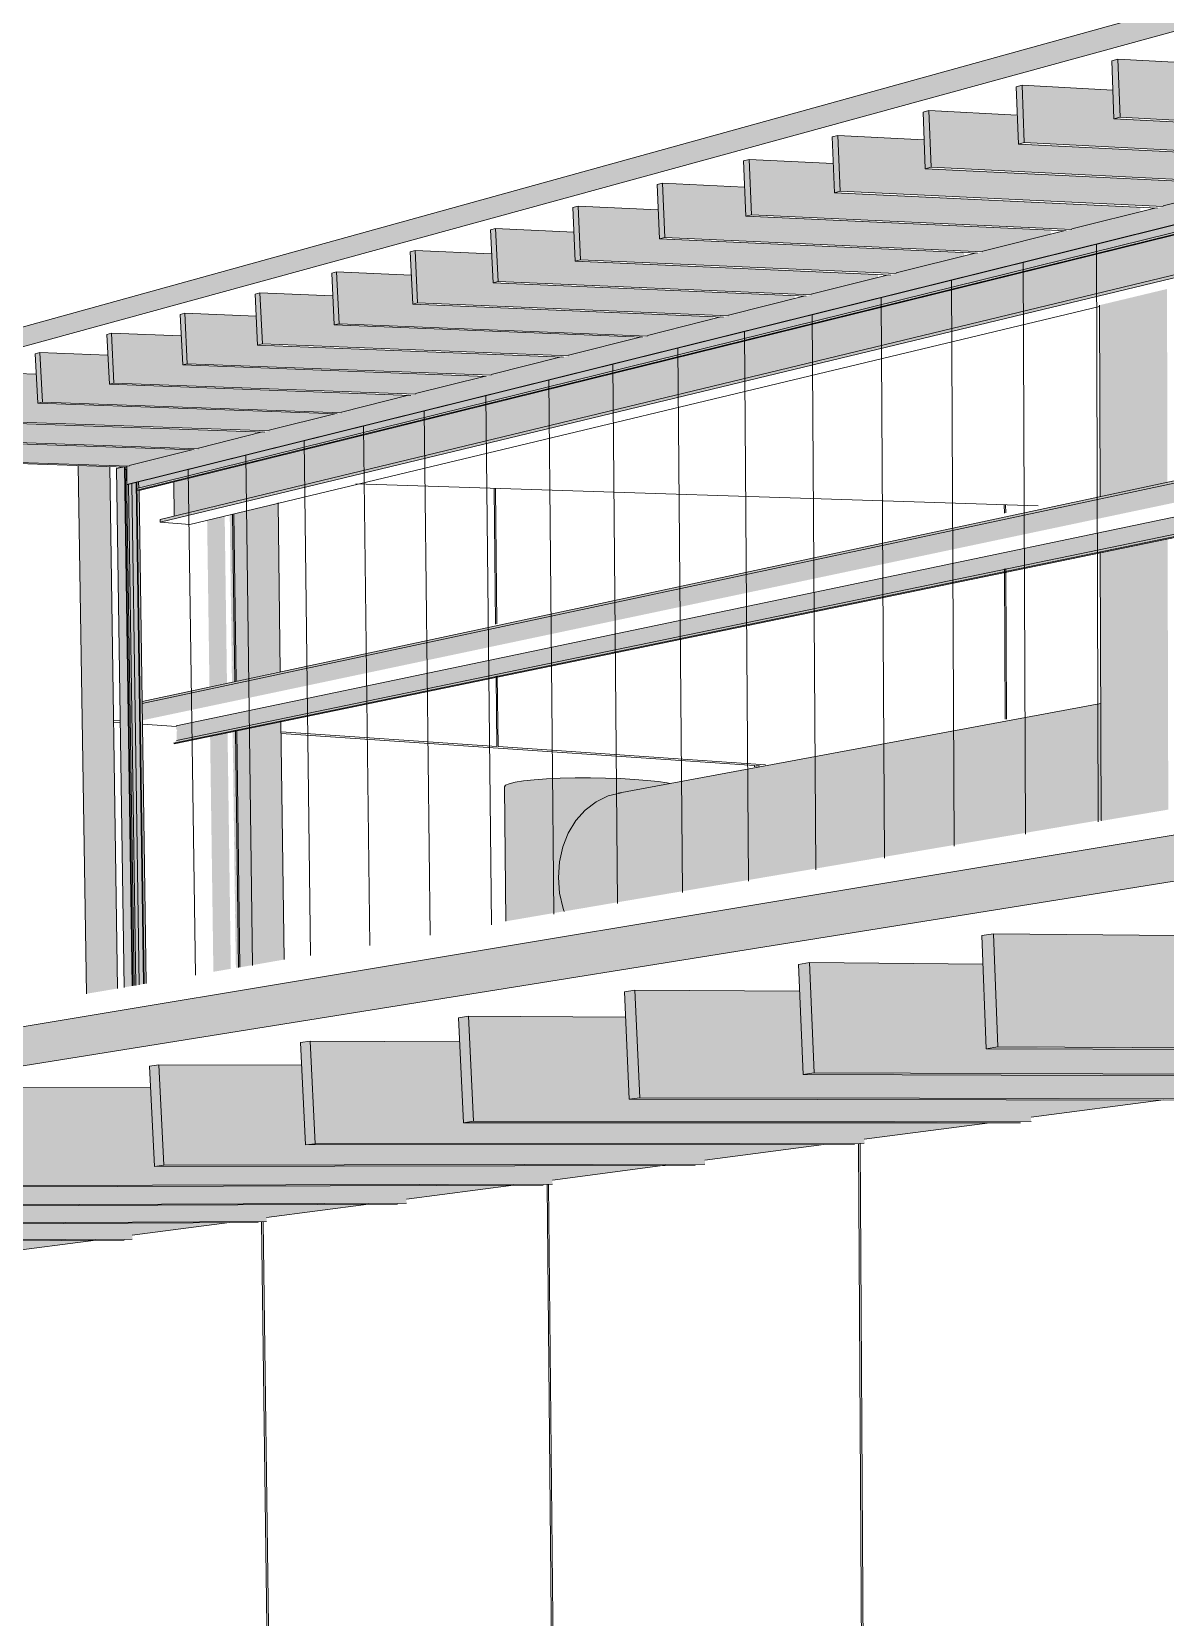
# Model space of a CAD drawing. Header units: inches. Extents: x 30764 to 30770, y -4780 to 4478.
# Drawn here: x 30765.4761 to 30765.5905, y -4779.6297 to -4779.4697 of the extents above; entities that cross this region are included whole.
import ezdxf

# ---------------------------------------------------------------- set-up
doc = ezdxf.new("R2010")
doc.units = ezdxf.units.IN
doc.header["$MEASUREMENT"] = 0
for name, color, linetype, lineweight in [('A-CLNG', 13, 'Continuous', 13), ('A-GLAZ-CURT', 52, 'Continuous', 9), ('A-GLAZ-CWMG', 51, 'Continuous', 9), ('A-ROOF', 132, 'Continuous', 13), ('A-WALL', 113, 'Continuous', 13), ('A-WALL-PATT', 111, 'Continuous', 13), ('L-SITE-WALL', 31, 'Continuous', 13), ('M-HVAC-DUCT', 70, 'Continuous', 9), ('S-BEAM', 12, 'Continuous', 9), ('S-COLS', 52, 'Continuous', 9)]:
    doc.layers.add(name, color=color, linetype=linetype, lineweight=lineweight)

# ---------------------------------------------------------------- blocks, each defined once
blk = doc.blocks.new('FP_28-Entrance - Fitness Center')
at = {"layer": 'A-WALL-PATT', "lineweight": 9}
for p, q in [((-6390.07666, -4779.51579), (-6390.07652, -4779.52952)), ((-6390.07652, -4779.5158), (-6390.07638, -4779.52949)), ((-6390.02516, -4779.51831), (-6390.02517, -4779.51745)), ((-6390.02503, -4779.51828), (-6390.02504, -4779.51746)), ((-6390.02507, -4779.5391), (-6390.02514, -4779.52393)), ((-6390.02494, -4779.53908), (-6390.02501, -4779.5239)), ((-6390.07646, -4779.53474), (-6390.07639, -4779.54186)), ((-6390.07633, -4779.53471), (-6390.07625, -4779.54187)), ((-6390.11441, -4779.53928), (-6390.11505, -4779.53924)), ((-6390.11441, -4779.53944), (-6390.11505, -4779.5394)), ((-6390.10869, -4779.53983), (-6390.11214, -4779.5396)), ((-6390.07639, -4779.54186), (-6390.09815, -4779.54038)), ((-6390.05038, -4779.54378), (-6390.09815, -4779.54054)), ((-6390.04927, -4779.5437), (-6390.07625, -4779.54187)), ((-6390.05038, -4779.54378), (-6390.05038, -4779.54391)), ((-6390.04988, -4779.54381), (-6390.05025, -4779.54379)), ((-6390.05025, -4779.54388), (-6390.05025, -4779.54379))]:
    blk.add_line(p, q, dxfattribs=at)
blk = doc.blocks.new('FP_30-Entrance - Fitness Center')
at = {"layer": 'A-WALL-PATT', "lineweight": 9}
for p, q in [((-6390.0395, -4779.64646), (-6390.03989, -4779.58198)), ((-6390.03894, -4779.71172), (-6390.03972, -4779.58196)), ((-6390.07009, -4779.71021), (-6390.07131, -4779.58609)), ((-6390.07055, -4779.64776), (-6390.07116, -4779.58607)), ((-6390.09933, -4779.64896), (-6390.10012, -4779.58986)), ((-6390.0984, -4779.70884), (-6390.09997, -4779.58984))]:
    blk.add_line(p, q, dxfattribs=at)
blk = doc.blocks.new('FP_32-Entrance - Fitness Center')
at = {"layer": 'A-WALL-PATT', "lineweight": 9}
for p, q in [((-6390.01568, -4779.54944), (-6390.01586, -4779.49117)), ((-6390.02302, -4779.55069), (-6390.02325, -4779.493)), ((-6390.03022, -4779.55191), (-6390.03049, -4779.4948)), ((-6390.03727, -4779.55311), (-6390.0376, -4779.49656)), ((-6390.0442, -4779.55429), (-6390.04456, -4779.49829)), ((-6390.05099, -4779.55545), (-6390.0514, -4779.49998)), ((-6390.05765, -4779.55658), (-6390.0581, -4779.50165)), ((-6390.0642, -4779.55769), (-6390.06468, -4779.50328)), ((-6390.07062, -4779.55879), (-6390.07114, -4779.50488)), ((-6390.07692, -4779.55986), (-6390.07748, -4779.50645)), ((-6390.08311, -4779.56091), (-6390.08371, -4779.508)), ((-6390.08919, -4779.56194), (-6390.08982, -4779.50951)), ((-6390.09517, -4779.56296), (-6390.09582, -4779.511)), ((-6390.10104, -4779.56396), (-6390.10172, -4779.51247)), ((-6390.11247, -4779.5659), (-6390.11321, -4779.51532)), ((-6390.1068, -4779.56494), (-6390.10752, -4779.5139))]:
    blk.add_line(p, q, dxfattribs=at)

msp = doc.modelspace()

# ---------------------------------------------------------------- hatches: boundary and pattern name
at = {"layer": 'A-CLNG'}
h = msp.add_hatch(color=256, dxfattribs=at)
h.paths.add_polyline_path([(30765.23514, -4779.62418), (30765.23718, -4779.62392), (30765.23513, -4779.62394)], flags=0)
h.paths.add_polyline_path([(30765.24019, -4779.62352), (30765.24232, -4779.62324), (30765.24018, -4779.62327)], flags=0)
h.paths.add_polyline_path([(30765.24537, -4779.62284), (30765.2476, -4779.62255), (30765.24536, -4779.62258)], flags=0)
h.paths.add_polyline_path([(30765.25069, -4779.62214), (30765.25301, -4779.62184), (30765.25067, -4779.62187)], flags=0)
h.paths.add_polyline_path([(30765.25614, -4779.62143), (30765.25858, -4779.62111), (30765.25613, -4779.62114), (30765.25614, -4779.62132)], flags=0)
h.paths.add_polyline_path([(30765.26174, -4779.62069), (30765.26429, -4779.62036), (30765.26173, -4779.62039), (30765.26174, -4779.62065)], flags=0)
h.paths.add_polyline_path([(30765.26749, -4779.61994), (30765.27015, -4779.61959), (30765.26748, -4779.61962), (30765.26749, -4779.6198)], flags=0)
h.paths.add_polyline_path([(30765.2734, -4779.61916), (30765.27618, -4779.61879), (30765.27339, -4779.61883), (30765.27339, -4779.61892)], flags=0)
h.paths.add_polyline_path([(30765.27947, -4779.61836), (30765.28238, -4779.61798), (30765.27946, -4779.61802)], flags=0)
h.paths.add_polyline_path([(30765.28571, -4779.61754), (30765.28876, -4779.61714), (30765.28571, -4779.61717)], flags=0)
h.paths.add_polyline_path([(30765.29214, -4779.6167), (30765.29532, -4779.61628), (30765.29212, -4779.61631)], flags=0)
h.paths.add_polyline_path([(30765.29874, -4779.61583), (30765.30207, -4779.61539), (30765.29873, -4779.61544), (30765.29874, -4779.61581)], flags=0)
h.paths.add_polyline_path([(30765.30554, -4779.61494), (30765.30903, -4779.61448), (30765.30553, -4779.61454), (30765.30554, -4779.61486)], flags=0)
h.paths.add_polyline_path([(30765.31255, -4779.61402), (30765.3162, -4779.61354), (30765.31253, -4779.61357), (30765.31255, -4779.614)], flags=0)
h.paths.add_polyline_path([(30765.31977, -4779.61307), (30765.32358, -4779.61257), (30765.31975, -4779.6126), (30765.31976, -4779.61302)], flags=0)
h.paths.add_polyline_path([(30765.3272, -4779.61209), (30765.3312, -4779.61157), (30765.32719, -4779.6116), (30765.3272, -4779.61207)], flags=0)
h.paths.add_polyline_path([(30765.33487, -4779.61108), (30765.33906, -4779.61053), (30765.33486, -4779.61057), (30765.33487, -4779.61102)], flags=0)
h.paths.add_polyline_path([(30765.34279, -4779.61004), (30765.34717, -4779.60947), (30765.34277, -4779.6095), (30765.34279, -4779.60995)], flags=0)
h.paths.add_polyline_path([(30765.35096, -4779.60897), (30765.35555, -4779.60837), (30765.35094, -4779.6084), (30765.35095, -4779.60883)], flags=0)
h.paths.add_polyline_path([(30765.35939, -4779.60786), (30765.36421, -4779.60723), (30765.35938, -4779.60726), (30765.35939, -4779.6078)], flags=0)
h.paths.add_polyline_path([(30765.36811, -4779.60672), (30765.37316, -4779.60606), (30765.36809, -4779.60609), (30765.36811, -4779.60652)], flags=0)
h.paths.add_polyline_path([(30765.37716, -4779.60553), (30765.38242, -4779.60484), (30765.37711, -4779.60487), (30765.37711, -4779.60517), (30765.37716, -4779.60517), (30765.37716, -4779.60536)], flags=0)
h.paths.add_polyline_path([(30765.38645, -4779.60431), (30765.39201, -4779.60358), (30765.38643, -4779.60361), (30765.38644, -4779.60397)], flags=0)
h.paths.add_polyline_path([(30765.3961, -4779.60304), (30765.40194, -4779.60228), (30765.39608, -4779.6023), (30765.39609, -4779.60293)], flags=0)
h.paths.add_polyline_path([(30765.40609, -4779.60173), (30765.41222, -4779.60092), (30765.40607, -4779.60095), (30765.40609, -4779.60166)], flags=0)
h.paths.add_polyline_path([(30765.41645, -4779.60037), (30765.42276, -4779.59952), (30765.41643, -4779.59954), (30765.41645, -4779.60034)], flags=0)
h.paths.add_polyline_path([(30765.42719, -4779.59896), (30765.43396, -4779.59807), (30765.42717, -4779.59808), (30765.42718, -4779.59836)], flags=0)
h.paths.add_polyline_path([(30765.43834, -4779.59749), (30765.44546, -4779.59656), (30765.43832, -4779.59657), (30765.43832, -4779.59682)], flags=0)
h.paths.add_polyline_path([(30765.44991, -4779.59597), (30765.45312, -4779.59555), (30765.4531, -4779.59499), (30765.44989, -4779.59499), (30765.4499, -4779.59555)], flags=0)
h.paths.add_polyline_path([(30765.47444, -4779.59272), (30765.48256, -4779.59166), (30765.47443, -4779.59169), (30765.47443, -4779.5918)], flags=0)
h.paths.add_polyline_path([(30765.48746, -4779.59101), (30765.49603, -4779.58989), (30765.48745, -4779.58987), (30765.48746, -4779.59098)], flags=0)
h.paths.add_polyline_path([(30765.50102, -4779.58923), (30765.51007, -4779.58804), (30765.50101, -4779.58802), (30765.50101, -4779.5881)], flags=0)
h.paths.add_polyline_path([(30765.51516, -4779.58738), (30765.52472, -4779.58612), (30765.51514, -4779.58608), (30765.51514, -4779.58612)], flags=0)
h.paths.add_polyline_path([(30765.52991, -4779.58544), (30765.54002, -4779.58411), (30765.52989, -4779.58406), (30765.5299, -4779.58423)], flags=0)
h.paths.add_polyline_path([(30765.54531, -4779.58341), (30765.55602, -4779.58201), (30765.5453, -4779.58194), (30765.5453, -4779.58204)], flags=0)
h.paths.add_polyline_path([(30765.56142, -4779.5813), (30765.57276, -4779.57981), (30765.56141, -4779.57972), (30765.56141, -4779.57992)], flags=0)
h.paths.add_polyline_path([(30765.57827, -4779.57908), (30765.5903, -4779.5775), (30765.57826, -4779.5774), (30765.57826, -4779.57752)], flags=0)
h.paths.add_polyline_path([(30765.59592, -4779.57676), (30765.60869, -4779.57509), (30765.59592, -4779.57495), (30765.59592, -4779.5754)], flags=0)
h.paths.add_polyline_path([(30765.61444, -4779.57433), (30765.62801, -4779.57255), (30765.61444, -4779.57239), (30765.61444, -4779.57297)], flags=0)
h.paths.add_polyline_path([(30765.63388, -4779.57178), (30765.64831, -4779.56988), (30765.63388, -4779.56969), (30765.63388, -4779.57087)], flags=0)
h.paths.add_polyline_path([(30765.65431, -4779.56909), (30765.66968, -4779.56707), (30765.65432, -4779.56684), (30765.65432, -4779.56776)], flags=0)
h.paths.add_polyline_path([(30765.67582, -4779.56627), (30765.69221, -4779.56411), (30765.67584, -4779.56383), (30765.67583, -4779.56415)], flags=0)
h.paths.add_polyline_path([(30765.69849, -4779.56329), (30765.71598, -4779.56099), (30765.69851, -4779.56066), (30765.69849, -4779.56327)], flags=0)
h.paths.add_polyline_path([(30765.72241, -4779.56014), (30765.74112, -4779.55769), (30765.72245, -4779.55729), (30765.72242, -4779.55954)], flags=0)
h.paths.add_polyline_path([(30765.7477, -4779.55682), (30765.76773, -4779.55419), (30765.74775, -4779.55372), (30765.74771, -4779.55663)], flags=0)
h.paths.add_polyline_path([(30765.77448, -4779.5533), (30765.79595, -4779.55048), (30765.77455, -4779.54992), (30765.7745, -4779.55224)], flags=0)
h.paths.add_polyline_path([(30765.80288, -4779.54957), (30765.82594, -4779.54654), (30765.80296, -4779.54587), (30765.80291, -4779.54824)], flags=0)
h.paths.add_polyline_path([(30765.83305, -4779.54561), (30765.85786, -4779.54235), (30765.83315, -4779.54154), (30765.83308, -4779.54426)], flags=0)
h.paths.add_polyline_path([(30765.86516, -4779.54139), (30765.89191, -4779.53787), (30765.86529, -4779.53691), (30765.86522, -4779.53941)], flags=0)
h.paths.add_polyline_path([(30765.89948, -4779.53486), (30765.91635, -4779.53261), (30765.89958, -4779.53194), (30765.89949, -4779.53453)], flags=0)
h.paths.add_polyline_path([(30765.9361, -4779.52998), (30765.95524, -4779.52743), (30765.93623, -4779.52658), (30765.93613, -4779.52905)], flags=0)
h.paths.add_polyline_path([(30765.97533, -4779.52475), (30765.99702, -4779.52186), (30765.9755, -4779.52078), (30765.97534, -4779.52439)], flags=0)
h.paths.add_polyline_path([(30766.01746, -4779.51913), (30766.042, -4779.51585), (30766.01768, -4779.5145), (30766.01752, -4779.51776)], flags=0)
h.paths.add_polyline_path([(30766.06282, -4779.51309), (30766.09071, -4779.50937), (30766.06311, -4779.50764), (30766.06294, -4779.51092)], flags=0)
h.paths.add_polyline_path([(30766.11181, -4779.50656), (30766.14346, -4779.50234), (30766.11219, -4779.50013), (30766.11184, -4779.50615)], flags=0)
h.paths.add_polyline_path([(30766.16471, -4779.50203), (30766.2131, -4779.49567), (30766.16537, -4779.49185), (30766.16472, -4779.50178)], flags=0)
h.paths.add_polyline_path([(30766.22235, -4779.49445), (30766.27566, -4779.48745), (30766.2232, -4779.48266), (30766.22256, -4779.4916)], flags=0)
h.paths.add_polyline_path([(30766.28522, -4779.48619), (30766.34417, -4779.47845), (30766.28632, -4779.47236), (30766.28561, -4779.48129)], flags=0)
h.paths.add_polyline_path([(30766.20929, -4779.47479), (30766.20931, -4779.47431), (30766.20733, -4779.4746), (30766.20897, -4779.47476)], flags=0)
h.paths.add_polyline_path([(30766.27855, -4779.46617), (30766.27867, -4779.46409), (30766.27054, -4779.46529), (30766.27824, -4779.46614)], flags=0)
h.paths.add_polyline_path([(30766.3517, -4779.45657), (30766.35169, -4779.45334), (30766.33985, -4779.45508)], flags=0)
at = {"layer": 'A-GLAZ-CWMG'}
for points in [[(30765.4857, -4779.5154), (30766.36194, -4779.29799), (30766.36194, -4779.29378), (30766.3612, -4779.29396), (30766.3609, -4779.29389), (30766.32632, -4779.30257), (30766.3263, -4779.30272), (30766.32405, -4779.30328), (30766.32375, -4779.30321), (30766.29083, -4779.31147), (30766.29081, -4779.31162), (30766.28866, -4779.31216), (30766.28836, -4779.31209), (30766.25699, -4779.31997), (30766.25698, -4779.32011), (30766.25492, -4779.32063), (30766.25462, -4779.32056), (30766.22469, -4779.32807), (30766.22468, -4779.32821), (30766.22272, -4779.32871), (30766.22241, -4779.32864), (30766.19382, -4779.33582), (30766.19381, -4779.33596), (30766.19194, -4779.33643), (30766.19163, -4779.33637), (30766.1643, -4779.34323), (30766.16429, -4779.34336), (30766.16249, -4779.34381), (30766.16219, -4779.34376), (30766.13603, -4779.35032), (30766.13602, -4779.35046), (30766.1343, -4779.35089), (30766.134, -4779.35083), (30766.10894, -4779.35712), (30766.10893, -4779.35725), (30766.10729, -4779.35766), (30766.10698, -4779.35761), (30766.08296, -4779.36364), (30766.08295, -4779.36377), (30766.08137, -4779.36417), (30766.08107, -4779.36412), (30766.05801, -4779.3699), (30766.05801, -4779.37003), (30766.05649, -4779.37041), (30766.05619, -4779.37036), (30766.03405, -4779.37592), (30766.03404, -4779.37604), (30766.03258, -4779.37641), (30766.03228, -4779.37636), (30766.011, -4779.3817), (30766.011, -4779.38182), (30766.00959, -4779.38217), (30766.00929, -4779.38213), (30765.98883, -4779.38727), (30765.98882, -4779.38738), (30765.98747, -4779.38772), (30765.98717, -4779.38768), (30765.96748, -4779.39263), (30765.96747, -4779.39274), (30765.96617, -4779.39307), (30765.96587, -4779.39303), (30765.9469, -4779.39779), (30765.9469, -4779.3979), (30765.94564, -4779.39822), (30765.94535, -4779.39818), (30765.92706, -4779.40277), (30765.92705, -4779.40288), (30765.92584, -4779.40318), (30765.92555, -4779.40315), (30765.90791, -4779.40758), (30765.90791, -4779.40768), (30765.90674, -4779.40798), (30765.90645, -4779.40794), (30765.88943, -4779.41221), (30765.88943, -4779.41232), (30765.8883, -4779.4126), (30765.88801, -4779.41257), (30765.87157, -4779.4167), (30765.87157, -4779.4168), (30765.87048, -4779.41707), (30765.87019, -4779.41704), (30765.85431, -4779.42103), (30765.8543, -4779.42113), (30765.85325, -4779.4214), (30765.85296, -4779.42137), (30765.83761, -4779.42522), (30765.83761, -4779.42532), (30765.83659, -4779.42558), (30765.8363, -4779.42555), (30765.82145, -4779.42927), (30765.82145, -4779.42937), (30765.82036, -4779.42961), (30765.82018, -4779.42959), (30765.80581, -4779.4332), (30765.80581, -4779.4333), (30765.80485, -4779.43354), (30765.80457, -4779.43351), (30765.79065, -4779.43701), (30765.79065, -4779.4371), (30765.78972, -4779.43733), (30765.78944, -4779.43731), (30765.77596, -4779.44069), (30765.77596, -4779.44079), (30765.77496, -4779.441), (30765.77478, -4779.44099), (30765.76172, -4779.44427), (30765.76172, -4779.44436), (30765.76084, -4779.44458), (30765.76057, -4779.44456), (30765.7479, -4779.44774), (30765.7479, -4779.44783), (30765.74705, -4779.44804), (30765.74678, -4779.44802), (30765.73448, -4779.4511), (30765.73448, -4779.45119), (30765.73366, -4779.4514), (30765.73339, -4779.45138), (30765.72146, -4779.45437), (30765.72146, -4779.45446), (30765.72066, -4779.45466), (30765.72039, -4779.45464), (30765.70881, -4779.45755), (30765.70881, -4779.45763), (30765.70803, -4779.45783), (30765.70776, -4779.45781), (30765.69651, -4779.46063), (30765.69651, -4779.46072), (30765.69576, -4779.46091), (30765.69542, -4779.4609), (30765.68456, -4779.46363), (30765.68456, -4779.46372), (30765.68383, -4779.4639), (30765.68356, -4779.46388), (30765.67293, -4779.46655), (30765.67293, -4779.46663), (30765.67222, -4779.46681), (30765.67196, -4779.46679), (30765.66162, -4779.46939), (30765.66162, -4779.46947), (30765.66093, -4779.46965), (30765.66067, -4779.46963), (30765.65061, -4779.47215), (30765.65061, -4779.47223), (30765.64992, -4779.4724), (30765.64968, -4779.47239), (30765.63989, -4779.47484), (30765.63989, -4779.47492), (30765.63923, -4779.47509), (30765.63897, -4779.47507), (30765.62945, -4779.47746), (30765.62945, -4779.47754), (30765.62881, -4779.4777), (30765.62855, -4779.47769), (30765.61927, -4779.48002), (30765.61927, -4779.4801), (30765.61865, -4779.48025), (30765.61839, -4779.48024), (30765.60935, -4779.48251), (30765.60935, -4779.48258), (30765.60875, -4779.48274), (30765.6085, -4779.48272), (30765.59969, -4779.48493), (30765.59969, -4779.48501), (30765.59909, -4779.48516), (30765.59884, -4779.48514), (30765.59026, -4779.4873), (30765.59026, -4779.48737), (30765.58968, -4779.48752), (30765.58943, -4779.48751), (30765.58106, -4779.48961), (30765.58106, -4779.48968), (30765.58049, -4779.48982), (30765.58025, -4779.48981), (30765.57208, -4779.49186), (30765.57208, -4779.49193), (30765.57153, -4779.49207), (30765.57128, -4779.49206), (30765.56331, -4779.49406), (30765.56331, -4779.49413), (30765.56277, -4779.49427), (30765.56253, -4779.49426), (30765.55475, -4779.49621), (30765.55475, -4779.49628), (30765.55423, -4779.49641), (30765.55399, -4779.4964), (30765.54639, -4779.49831), (30765.54639, -4779.49838), (30765.54588, -4779.49851), (30765.54564, -4779.4985), (30765.53823, -4779.50036), (30765.53823, -4779.50045), (30765.53782, -4779.50056), (30765.53749, -4779.50054), (30765.53027, -4779.50235), (30765.53027, -4779.50244), (30765.5298, -4779.50255), (30765.52952, -4779.50254), (30765.52244, -4779.50432), (30765.52244, -4779.50439), (30765.52196, -4779.50451), (30765.52173, -4779.5045), (30765.51481, -4779.50623), (30765.51482, -4779.5063), (30765.51482, -4779.50632), (30765.5143, -4779.50642), (30765.51411, -4779.50641), (30765.50745, -4779.50812), (30765.50745, -4779.50818), (30765.50734, -4779.50817), (30765.5068, -4779.50828), (30765.50667, -4779.50828), (30765.50005, -4779.50998), (30765.50005, -4779.51), (30765.49947, -4779.51011), (30765.49938, -4779.51011), (30765.49291, -4779.51175), (30765.49291, -4779.5118), (30765.49247, -4779.51191), (30765.49225, -4779.5119), (30765.48592, -4779.51348), (30765.48592, -4779.51355), (30765.48567, -4779.51361)], [(30765.48692, -4779.51578), (30766.36197, -4779.29959), (30766.36197, -4779.29803), (30765.48691, -4779.51512), (30765.48691, -4779.5155)], [(30765.48672, -4779.51599), (30766.36197, -4779.29997), (30766.36197, -4779.29959), (30765.48672, -4779.51586)], [(30765.48542, -4779.56616), (30765.48622, -4779.56602), (30765.48545, -4779.51366), (30765.48527, -4779.51365), (30765.48464, -4779.51381), (30765.48524, -4779.55439)], [(30765.48622, -4779.56602), (30765.48629, -4779.56601), (30765.48552, -4779.51366), (30765.48545, -4779.51366), (30765.48605, -4779.55439)], [(30765.48629, -4779.56601), (30765.4866, -4779.56596), (30765.48583, -4779.51539), (30765.4857, -4779.5154), (30765.48567, -4779.51388), (30765.48552, -4779.51387), (30765.48612, -4779.55438)], [(30765.4866, -4779.56596), (30765.48737, -4779.56582), (30765.48661, -4779.51519), (30765.48585, -4779.51541), (30765.48643, -4779.55438)], [(30765.48737, -4779.56582), (30765.48745, -4779.56581), (30765.48671, -4779.51517), (30765.48663, -4779.51519), (30765.48721, -4779.55439)]]:
    msp.add_hatch(color=256, dxfattribs=at).paths.add_polyline_path(points, flags=0)
h = msp.add_hatch(color=256, dxfattribs=at)
h.paths.add_polyline_path([(30765.48745, -4779.56581), (30765.48765, -4779.56578), (30765.48692, -4779.51601), (30765.48672, -4779.51601), (30765.48728, -4779.55439)], flags=0)
h.paths.add_polyline_path([(30765.48671, -4779.51583), (30765.48688, -4779.51579), (30765.48685, -4779.51513), (30765.48671, -4779.51517), (30765.48671, -4779.51548)], flags=0)
at = {"layer": 'A-ROOF'}
for points in [[(30765.45155, -4779.50797), (30766.36122, -4779.25878), (30766.36121, -4779.25405), (30765.45151, -4779.50607)], [(30765.18042, -4779.62136), (30765.62222, -4779.55049), (30765.6221, -4779.54672), (30765.62353, -4779.54649), (30765.64377, -4779.54703), (30765.64592, -4779.54669), (30765.64589, -4779.54552), (30765.6262, -4779.54497), (30765.18031, -4779.61925)]]:
    msp.add_hatch(color=256, dxfattribs=at).paths.add_polyline_path(points, flags=0)
at = {"layer": 'L-SITE-WALL'}
msp.add_hatch(color=256, dxfattribs=at).paths.add_polyline_path([(30765.48161, -4779.56681), (30765.48475, -4779.56628), (30765.48396, -4779.5136), (30765.48079, -4779.51349), (30765.48142, -4779.55438)], flags=0)
at = {"layer": 'M-HVAC-DUCT'}
h = msp.add_hatch(color=256, dxfattribs=at)
h.paths.add_polyline_path([(30765.52923, -4779.55508), (30765.58399, -4779.54548), (30765.58396, -4779.53752), (30765.53558, -4779.54652), (30765.53427, -4779.54684), (30765.53305, -4779.54743), (30765.53195, -4779.54827), (30765.531, -4779.54933), (30765.53023, -4779.55059), (30765.52967, -4779.55199), (30765.52933, -4779.5535), (30765.52927, -4779.5544)], flags=0)
h.paths.add_polyline_path([(30765.61463, -4779.54011), (30765.61783, -4779.53955), (30765.61783, -4779.53666), (30765.71015, -4779.52014), (30765.71023, -4779.51404), (30765.61514, -4779.53172), (30765.61472, -4779.53863)], flags=0)
h.paths.add_polyline_path([(30765.74569, -4779.51378), (30765.8875, -4779.48839), (30765.88777, -4779.48103), (30765.74616, -4779.50736), (30765.74573, -4779.51317)], flags=0)
h.paths.add_polyline_path([(30765.92943, -4779.48089), (30766.06225, -4779.45711), (30766.07919, -4779.45866), (30766.15481, -4779.44541), (30766.15579, -4779.43119), (30765.93014, -4779.47315), (30765.9295, -4779.48016)], flags=0)
h.paths.add_polyline_path([(30766.2056, -4779.4365), (30766.36265, -4779.40897), (30766.36276, -4779.3927), (30766.20732, -4779.42165), (30766.20569, -4779.43567)], flags=0)
h = msp.add_hatch(color=256, dxfattribs=at)
h.paths.add_polyline_path([(30765.52983, -4779.55849), (30765.584, -4779.54927), (30765.58399, -4779.54548), (30765.52923, -4779.55508), (30765.52936, -4779.55667), (30765.52973, -4779.55822)], flags=0)
h.paths.add_polyline_path([(30765.61439, -4779.54409), (30765.62635, -4779.54206), (30765.61782, -4779.54185), (30765.61782, -4779.53955), (30765.61463, -4779.54011), (30765.6144, -4779.54406)], flags=0)
h.paths.add_polyline_path([(30765.61782, -4779.54185), (30765.61782, -4779.54185), (30765.62146, -4779.54122)], flags=0)
h.paths.add_polyline_path([(30766.06181, -4779.46533), (30766.06181, -4779.46533), (30766.04705, -4779.46787)], flags=0)
h.paths.add_polyline_path([(30766.10286, -4779.46881), (30766.10286, -4779.46881), (30766.10286, -4779.46881)], flags=0)
h.paths.add_polyline_path([(30766.10329, -4779.46086), (30766.15438, -4779.45216), (30766.15481, -4779.44541), (30766.07919, -4779.45866), (30766.10329, -4779.46086)], flags=0)
h.paths.add_polyline_path([(30766.20482, -4779.44358), (30766.36266, -4779.4167), (30766.36265, -4779.40897), (30766.2056, -4779.4365), (30766.20488, -4779.44301)], flags=0)
for points in [[(30765.52394, -4779.55949), (30765.52501, -4779.55931), (30765.52487, -4779.54546), (30765.52426, -4779.54561), (30765.5239, -4779.54577), (30765.5238, -4779.54593), (30765.52389, -4779.55438)], [(30765.52501, -4779.55931), (30765.52983, -4779.55848), (30765.52973, -4779.55822), (30765.52936, -4779.55666), (30765.52922, -4779.55507), (30765.52933, -4779.5535), (30765.52967, -4779.55198), (30765.53023, -4779.55058), (30765.531, -4779.54933), (30765.53195, -4779.54827), (30765.53314, -4779.54739), (30765.53427, -4779.54684), (30765.53593, -4779.54645), (30765.53693, -4779.54626), (30765.53692, -4779.54517), (30765.534, -4779.54504), (30765.53092, -4779.54503), (30765.52804, -4779.54513), (30765.52573, -4779.54533), (30765.52487, -4779.54546), (30765.52496, -4779.55439)], [(30765.53693, -4779.54626), (30765.54045, -4779.54559), (30765.53973, -4779.54546), (30765.53931, -4779.54539), (30765.53692, -4779.54517), (30765.53693, -4779.54618)]]:
    msp.add_hatch(color=256, dxfattribs=at).paths.add_polyline_path(points, flags=0)
at = {"layer": 'S-BEAM'}
for points in [[(30765.49047, -4779.51859), (30766.36205, -4779.30817), (30766.36205, -4779.30007), (30765.49042, -4779.51513), (30765.49046, -4779.51818)], [(30765.48906, -4779.5192), (30766.36202, -4779.30881), (30766.36202, -4779.3082), (30765.48905, -4779.51894)], [(30765.48723, -4779.53752), (30766.36201, -4779.3507), (30766.36202, -4779.35018), (30765.48723, -4779.5373), (30765.48723, -4779.53752)], [(30765.48725, -4779.53906), (30766.36201, -4779.35431), (30766.36201, -4779.3507), (30765.48723, -4779.53753)], [(30765.48726, -4779.53921), (30765.63854, -4779.5073), (30766.36201, -4779.35464), (30766.36201, -4779.35431), (30765.48725, -4779.53906), (30765.48726, -4779.53918)], [(30765.49065, -4779.53976), (30765.58392, -4779.52023), (30765.58392, -4779.52021), (30765.59071, -4779.51881), (30765.59071, -4779.51884), (30766.36211, -4779.35755), (30766.36211, -4779.35745), (30765.4906, -4779.53974)], [(30765.49071, -4779.54125), (30766.36211, -4779.3611), (30766.36211, -4779.35759), (30765.49069, -4779.53977), (30765.49069, -4779.53998), (30765.49064, -4779.54001), (30765.49077, -4779.54027), (30765.4907, -4779.54037), (30765.49071, -4779.54125)], [(30765.49041, -4779.54152), (30766.36211, -4779.36159), (30766.36211, -4779.3611), (30765.49071, -4779.54125)], [(30765.49045, -4779.54158), (30766.36211, -4779.36174), (30766.36211, -4779.36159), (30765.49041, -4779.54152)], [(30765.5853, -4779.4785), (30765.58591, -4779.47834), (30765.58569, -4779.47248), (30765.58508, -4779.47265)], [(30765.61927, -4779.4801), (30765.61927, -4779.48002), (30765.62639, -4779.47819), (30765.6264, -4779.47752), (30765.59519, -4779.47584), (30765.59509, -4779.473), (30765.58569, -4779.47248), (30765.58591, -4779.47834), (30765.61576, -4779.47991)], [(30765.57566, -4779.48105), (30765.57625, -4779.4809), (30765.57603, -4779.47511), (30765.57543, -4779.47527)], [(30765.60935, -4779.48258), (30765.60935, -4779.48251), (30765.61642, -4779.4807), (30765.61642, -4779.48009), (30765.58529, -4779.47845), (30765.58519, -4779.47561), (30765.57603, -4779.47511), (30765.57625, -4779.4809), (30765.60437, -4779.48233)], [(30765.56626, -4779.48354), (30765.56684, -4779.48338), (30765.56661, -4779.47768), (30765.56603, -4779.47783)], [(30765.5571, -4779.48596), (30765.55766, -4779.48581), (30765.55743, -4779.48018), (30765.55687, -4779.48033), (30765.55705, -4779.48475)], [(30765.59026, -4779.48737), (30765.59026, -4779.4873), (30765.59721, -4779.48552), (30765.59721, -4779.48502), (30765.56625, -4779.48349), (30765.56614, -4779.48062), (30765.55743, -4779.48018), (30765.55766, -4779.48581), (30765.58728, -4779.48723)], [(30765.54816, -4779.48832), (30765.54871, -4779.48818), (30765.54848, -4779.48261), (30765.54793, -4779.48276), (30765.54801, -4779.48472)], [(30765.58106, -4779.48968), (30765.58106, -4779.48961), (30765.58796, -4779.48784), (30765.58796, -4779.4874), (30765.55709, -4779.48592), (30765.55697, -4779.48303), (30765.54848, -4779.48261), (30765.54871, -4779.48818), (30765.57654, -4779.48947)], [(30765.53945, -4779.49062), (30765.53998, -4779.49048), (30765.53974, -4779.48499), (30765.53921, -4779.48514)], [(30765.57208, -4779.49193), (30765.57208, -4779.49186), (30765.57893, -4779.49011), (30765.57892, -4779.48971), (30765.54815, -4779.48828), (30765.54803, -4779.48539), (30765.53974, -4779.48499), (30765.53998, -4779.49048), (30765.57018, -4779.49185)], [(30765.53094, -4779.49287), (30765.53146, -4779.49274), (30765.53122, -4779.48731), (30765.5307, -4779.48745)], [(30765.56331, -4779.49413), (30765.56331, -4779.49406), (30765.57018, -4779.4923), (30765.57018, -4779.49197), (30765.53944, -4779.49058), (30765.53931, -4779.48769), (30765.53122, -4779.48731), (30765.53146, -4779.49274), (30765.55878, -4779.49393)], [(30765.52264, -4779.49507), (30765.52315, -4779.49493), (30765.5229, -4779.48958), (30765.52239, -4779.48972)], [(30765.55475, -4779.49628), (30765.55475, -4779.49621), (30765.5615, -4779.49448), (30765.5615, -4779.49417), (30765.53093, -4779.49283), (30765.5308, -4779.48993), (30765.5229, -4779.48958), (30765.52315, -4779.49493), (30765.55308, -4779.49621)], [(30765.51453, -4779.49721), (30765.51503, -4779.49708), (30765.51478, -4779.49179), (30765.51428, -4779.49192)], [(30765.54639, -4779.49838), (30765.54639, -4779.49831), (30765.55307, -4779.4966), (30765.55307, -4779.49633), (30765.52263, -4779.49503), (30765.5225, -4779.49213), (30765.51478, -4779.49179), (30765.51503, -4779.49708), (30765.53167, -4779.49777)], [(30765.50662, -4779.4993), (30765.5071, -4779.49918), (30765.50685, -4779.49395), (30765.50636, -4779.49408), (30765.50658, -4779.49856)], [(30765.53823, -4779.50043), (30765.53823, -4779.50036), (30765.54487, -4779.49866), (30765.54487, -4779.49843), (30765.51452, -4779.49718), (30765.51439, -4779.49427), (30765.50685, -4779.49395), (30765.5071, -4779.49918), (30765.53597, -4779.50034)], [(30765.49888, -4779.50135), (30765.49936, -4779.50122), (30765.4991, -4779.49606), (30765.49863, -4779.49619), (30765.49874, -4779.49853)], [(30765.53027, -4779.50243), (30765.53027, -4779.50235), (30765.53683, -4779.50067), (30765.53683, -4779.50048), (30765.50661, -4779.49927), (30765.50647, -4779.49636), (30765.4991, -4779.49606), (30765.49936, -4779.50122), (30765.52593, -4779.50226)], [(30765.49132, -4779.50335), (30765.49179, -4779.50322), (30765.49153, -4779.49812), (30765.49107, -4779.49824), (30765.49108, -4779.49851)], [(30765.52244, -4779.50439), (30765.52244, -4779.50432), (30765.52898, -4779.50265), (30765.52898, -4779.50249), (30765.49887, -4779.50132), (30765.49873, -4779.49841), (30765.49153, -4779.49812), (30765.49179, -4779.50322), (30765.51816, -4779.50422)], [(30765.48394, -4779.5053), (30765.48439, -4779.50518), (30765.48413, -4779.50013), (30765.48368, -4779.50026)], [(30765.51482, -4779.5063), (30765.51481, -4779.50623), (30765.5213, -4779.50457), (30765.5213, -4779.50445), (30765.49131, -4779.50331), (30765.49117, -4779.50041), (30765.48413, -4779.50013), (30765.48439, -4779.50518), (30765.51315, -4779.50624)], [(30765.47671, -4779.50721), (30765.47716, -4779.50709), (30765.4769, -4779.5021), (30765.47645, -4779.50222), (30765.47666, -4779.50616)], [(30765.50745, -4779.50818), (30765.50745, -4779.50816), (30765.50735, -4779.50815), (30765.50735, -4779.50811), (30765.51379, -4779.50646), (30765.51379, -4779.50637), (30765.48392, -4779.50527), (30765.48378, -4779.50236), (30765.4769, -4779.5021), (30765.47716, -4779.50709), (30765.50175, -4779.50797)], [(30765.50005, -4779.51), (30765.50005, -4779.50994), (30765.50645, -4779.5083), (30765.50645, -4779.50824), (30765.4767, -4779.50718), (30765.47655, -4779.50428), (30765.46982, -4779.50403), (30765.47008, -4779.50896), (30765.49604, -4779.50986)], [(30765.49291, -4779.5118), (30765.49291, -4779.51173), (30765.49926, -4779.51007), (30765.46964, -4779.50905), (30765.46948, -4779.50615), (30765.4629, -4779.50591), (30765.46316, -4779.51079), (30765.49033, -4779.51171)], [(30765.48592, -4779.51355), (30765.48592, -4779.51348), (30765.49222, -4779.51187), (30765.46273, -4779.51088), (30765.46257, -4779.50798), (30765.45613, -4779.50776), (30765.45639, -4779.51258), (30765.48577, -4779.51354)], [(30765.5724, -4779.57235), (30765.57358, -4779.57218), (30765.57313, -4779.56075), (30765.57195, -4779.56093), (30765.57235, -4779.571)], [(30765.63248, -4779.57243), (30765.63248, -4779.57197), (30765.63388, -4779.57178), (30765.63388, -4779.56969), (30765.59183, -4779.56945), (30765.59152, -4779.56093), (30765.57313, -4779.56075), (30765.57358, -4779.57218), (30765.62703, -4779.57241)], [(30765.55394, -4779.57496), (30765.55506, -4779.5748), (30765.55459, -4779.56366), (30765.55347, -4779.56384), (30765.55377, -4779.57089)], [(30765.61306, -4779.57497), (30765.61306, -4779.57452), (30765.61444, -4779.57433), (30765.61444, -4779.57239), (30765.57238, -4779.57221), (30765.57205, -4779.56381), (30765.55459, -4779.56366), (30765.55506, -4779.5748), (30765.60441, -4779.57495)], [(30765.53637, -4779.57745), (30765.53744, -4779.5773), (30765.53696, -4779.56643), (30765.53589, -4779.5666), (30765.53608, -4779.57078)], [(30765.59457, -4779.57739), (30765.59457, -4779.57695), (30765.59592, -4779.57676), (30765.59592, -4779.57495), (30765.55391, -4779.57483), (30765.55356, -4779.56655), (30765.53696, -4779.56643), (30765.53744, -4779.5773), (30765.5931, -4779.57739)], [(30765.51965, -4779.57982), (30765.52067, -4779.57967), (30765.52017, -4779.56907), (30765.51916, -4779.56923)], [(30765.57693, -4779.5797), (30765.57693, -4779.57927), (30765.57827, -4779.57908), (30765.57826, -4779.5774), (30765.53634, -4779.57733), (30765.53598, -4779.56916), (30765.52017, -4779.56907), (30765.52067, -4779.57967), (30765.57046, -4779.5797)], [(30765.50371, -4779.58207), (30765.50468, -4779.58194), (30765.50417, -4779.57159), (30765.5032, -4779.57174)], [(30765.5601, -4779.5819), (30765.5601, -4779.58148), (30765.56142, -4779.5813), (30765.56141, -4779.57972), (30765.51961, -4779.5797), (30765.51924, -4779.57165), (30765.50417, -4779.57159), (30765.50468, -4779.58194), (30765.55912, -4779.5819)], [(30765.48849, -4779.58423), (30765.48941, -4779.5841), (30765.4889, -4779.57399), (30765.48797, -4779.57413)], [(30765.54402, -4779.584), (30765.54401, -4779.58359), (30765.54531, -4779.58341), (30765.5453, -4779.58194), (30765.50366, -4779.58197), (30765.50328, -4779.57403), (30765.4889, -4779.57399), (30765.48941, -4779.5841), (30765.53686, -4779.58402)], [(30765.47483, -4779.58616), (30765.52863, -4779.58602), (30765.52863, -4779.58561), (30765.52991, -4779.58544), (30765.52989, -4779.58406), (30765.48844, -4779.58413), (30765.48804, -4779.57631), (30765.47431, -4779.57628), (30765.47474, -4779.58433)], [(30765.46089, -4779.58814), (30765.5139, -4779.58794), (30765.5139, -4779.58755), (30765.51516, -4779.58738), (30765.51514, -4779.58608), (30765.4739, -4779.58619), (30765.47349, -4779.57849), (30765.46036, -4779.57847), (30765.46068, -4779.58425)], [(30765.44754, -4779.59003), (30765.49978, -4779.58979), (30765.49978, -4779.5894), (30765.50102, -4779.58923), (30765.50101, -4779.58802), (30765.45999, -4779.58817), (30765.45957, -4779.58057), (30765.44701, -4779.58057), (30765.44721, -4779.58418)], [(30765.43475, -4779.59184), (30765.48624, -4779.59156), (30765.48624, -4779.59118), (30765.48746, -4779.59098), (30765.48745, -4779.58987), (30765.44668, -4779.59006), (30765.44625, -4779.58257), (30765.43421, -4779.58258), (30765.43439, -4779.58563)]]:
    msp.add_hatch(color=256, dxfattribs=at).paths.add_polyline_path(points, flags=0)
h = msp.add_hatch(color=256, dxfattribs=at)
h.paths.add_polyline_path([(30765.59969, -4779.48501), (30765.59969, -4779.48493), (30765.60463, -4779.48367), (30765.6045, -4779.48247), (30765.57565, -4779.48101), (30765.57554, -4779.47814), (30765.56661, -4779.47768), (30765.56684, -4779.48338), (30765.59867, -4779.48496)], flags=0)
h.paths.add_polyline_path([(30765.60463, -4779.48367), (30765.6067, -4779.48314), (30765.6067, -4779.48259), (30765.6045, -4779.48247)], flags=0)
at = {"layer": 'S-COLS'}
h = msp.add_hatch(color=256, dxfattribs=at)
h.paths.add_polyline_path([(30765.58401, -4779.54937), (30765.59078, -4779.54822), (30765.59071, -4779.52089), (30765.58392, -4779.52229), (30765.584, -4779.54764)], flags=0)
h.paths.add_polyline_path([(30765.58391, -4779.5166), (30765.5907, -4779.51515), (30765.59065, -4779.49568), (30765.58385, -4779.49731), (30765.58391, -4779.51615)], flags=0)
h = msp.add_hatch(color=256, dxfattribs=at)
h.paths.add_polyline_path([(30765.49442, -4779.56459), (30765.49618, -4779.56429), (30765.49585, -4779.54044), (30765.49409, -4779.54081), (30765.49428, -4779.55438)], flags=0)
h.paths.add_polyline_path([(30765.49403, -4779.53581), (30765.49579, -4779.53543), (30765.49556, -4779.51857), (30765.49379, -4779.51902), (30765.49399, -4779.53336)], flags=0)
h = msp.add_hatch(color=256, dxfattribs=at)
h.paths.add_polyline_path([(30765.49669, -4779.5642), (30765.49676, -4779.56419), (30765.49643, -4779.54032), (30765.49636, -4779.54036), (30765.49662, -4779.55937)], flags=0)
h.paths.add_polyline_path([(30765.49629, -4779.53532), (30765.49637, -4779.5353), (30765.49614, -4779.51843), (30765.49607, -4779.51845), (30765.49627, -4779.53336)], flags=0)
h = msp.add_hatch(color=256, dxfattribs=at)
h.paths.add_polyline_path([(30765.49676, -4779.56419), (30765.49697, -4779.56415), (30765.49662, -4779.54028), (30765.49644, -4779.54032), (30765.49663, -4779.55437)], flags=0)
h.paths.add_polyline_path([(30765.49637, -4779.5353), (30765.49658, -4779.53526), (30765.49634, -4779.51838), (30765.49614, -4779.51843), (30765.49635, -4779.53336)], flags=0)
h = msp.add_hatch(color=256, dxfattribs=at)
h.paths.add_polyline_path([(30765.49697, -4779.56416), (30765.4971, -4779.56414), (30765.49678, -4779.54026), (30765.49665, -4779.54028), (30765.49684, -4779.55438)], flags=0)
h.paths.add_polyline_path([(30765.49658, -4779.53527), (30765.49671, -4779.53524), (30765.49648, -4779.51836), (30765.49636, -4779.51839), (30765.49656, -4779.53337)], flags=0)
h = msp.add_hatch(color=256, dxfattribs=at)
h.paths.add_polyline_path([(30765.4971, -4779.56414), (30765.50155, -4779.56336), (30765.50124, -4779.53932), (30765.49678, -4779.54026), (30765.49697, -4779.55438)], flags=0)
h.paths.add_polyline_path([(30765.49671, -4779.53524), (30765.50117, -4779.53427), (30765.50095, -4779.51727), (30765.49648, -4779.51836), (30765.49668, -4779.53337)], flags=0)

# ---------------------------------------------------------------- linework, layer by layer
at = {"layer": 'A-CLNG'}
msp.add_line((30765.50878, -4779.51534), (30765.57764, -4779.51756), dxfattribs=at)
at = {"layer": 'A-GLAZ-CWMG'}
for p, q in [((30766.36194, -4779.29799), (30765.4857, -4779.5154)), ((30766.36194, -4779.29805), (30765.48577, -4779.51541)), ((30766.36197, -4779.29959), (30765.48671, -4779.51583)), ((30766.36197, -4779.29997), (30765.48672, -4779.51599)), ((30766.36197, -4779.30013), (30765.48692, -4779.51601)), ((30765.59884, -4779.48514), (30765.59026, -4779.4873)), ((30765.58943, -4779.48751), (30765.58106, -4779.48961)), ((30765.58025, -4779.48981), (30765.57208, -4779.49186)), ((30765.57128, -4779.49206), (30765.56331, -4779.49406)), ((30765.56253, -4779.49426), (30765.55475, -4779.49621)), ((30765.55399, -4779.4964), (30765.54639, -4779.49831)), ((30765.54564, -4779.4985), (30765.53823, -4779.50036)), ((30765.53749, -4779.50054), (30765.53027, -4779.50235)), ((30765.52952, -4779.50254), (30765.52244, -4779.50432)), ((30765.52173, -4779.5045), (30765.51481, -4779.50623)), ((30765.51411, -4779.50641), (30765.50735, -4779.50811)), ((30765.50667, -4779.50828), (30765.50005, -4779.50994)), ((30765.49938, -4779.51011), (30765.49291, -4779.51173)), ((30765.49225, -4779.5119), (30765.48592, -4779.51348)), ((30765.48464, -4779.51381), (30765.48527, -4779.51365)), ((30765.48464, -4779.51381), (30765.48542, -4779.56616)), ((30765.48545, -4779.51367), (30765.48622, -4779.56602)), ((30765.48552, -4779.51367), (30765.48629, -4779.56601)), ((30765.4857, -4779.5154), (30765.48567, -4779.51361)), ((30765.48552, -4779.51387), (30765.48568, -4779.51388)), ((30765.48577, -4779.51541), (30765.4857, -4779.5154)), ((30765.48585, -4779.51538), (30765.4866, -4779.56596)), ((30765.48663, -4779.51519), (30765.48737, -4779.56582)), ((30765.48671, -4779.51517), (30765.48745, -4779.56581)), ((30765.48688, -4779.51579), (30765.48687, -4779.51513)), ((30765.48672, -4779.51599), (30765.48671, -4779.51583)), ((30765.48692, -4779.51601), (30765.48672, -4779.51599)), ((30765.48692, -4779.51601), (30765.48765, -4779.56578))]:
    msp.add_line(p, q, dxfattribs=at)
at = {"layer": 'A-ROOF'}
for p, q in [((30765.45151, -4779.50607), (30766.36121, -4779.25405)), ((30766.36122, -4779.25878), (30765.45155, -4779.50797)), ((30765.18031, -4779.61925), (30765.6262, -4779.54497)), ((30765.62222, -4779.55049), (30765.18042, -4779.62136))]:
    msp.add_line(p, q, dxfattribs=at)
at = {"layer": 'A-WALL'}
for p in [(30765.48552, -4779.51391), (30765.48643, -4779.56598)]:
    msp.add_line(p, (30765.48566, -4779.51392), dxfattribs=at)
at = {"layer": 'L-SITE-WALL'}
for p, q in [((30765.48161, -4779.56681), (30765.48079, -4779.51349)), ((30765.48396, -4779.5136), (30765.48475, -4779.56628)), ((30765.5903, -4779.57751), (30765.57693, -4779.57927)), ((30765.57276, -4779.57982), (30765.5601, -4779.58148)), ((30765.55602, -4779.58202), (30765.54401, -4779.58359)), ((30765.54002, -4779.58412), (30765.52863, -4779.58561)), ((30765.52472, -4779.58613), (30765.5139, -4779.58755)), ((30765.51007, -4779.58805), (30765.49978, -4779.5894)), ((30765.49603, -4779.5899), (30765.48624, -4779.59118)), ((30765.48256, -4779.59167), (30765.47324, -4779.59289))]:
    msp.add_line(p, q, dxfattribs=at)
at = {"layer": 'M-HVAC-DUCT'}
for p, q in [((30765.53528, -4779.54658), (30765.58396, -4779.53752)), ((30765.52394, -4779.55949), (30765.5238, -4779.54591))]:
    msp.add_line(p, q, dxfattribs=at)
for points in [[(30765.5238, -4779.54593, 0), (30765.5239, -4779.54577, 0), (30765.52426, -4779.54561, 0), (30765.52487, -4779.54546, 0)], [(30765.52487, -4779.54546, 0), (30765.52573, -4779.54533, 0), (30765.52679, -4779.54522, 0), (30765.52804, -4779.54513, 0), (30765.52943, -4779.54506, 0), (30765.53092, -4779.54503, 0), (30765.53246, -4779.54502, 0), (30765.534, -4779.54504, 0), (30765.53551, -4779.54509, 0), (30765.53692, -4779.54517, 0)], [(30765.53692, -4779.54517, 0), (30765.5382, -4779.54527, 0), (30765.53931, -4779.54539, 0), (30765.54021, -4779.54553, 0), (30765.54048, -4779.54559, 0)], [(30765.52923, -4779.55508, 0), (30765.52933, -4779.5535, 0), (30765.52967, -4779.55199, 0), (30765.53023, -4779.55059, 0), (30765.531, -4779.54933, 0), (30765.53195, -4779.54827, 0), (30765.53305, -4779.54743, 0), (30765.53427, -4779.54684, 0), (30765.53558, -4779.54652, 0)], [(30765.52982, -4779.55849, 0), (30765.52973, -4779.55822, 0), (30765.52936, -4779.55667, 0), (30765.52923, -4779.55508, 0)]]:
    msp.add_polyline3d(points, dxfattribs=at)
at = {"layer": 'S-BEAM'}
for p, q in [((30765.48905, -4779.51894), (30766.36202, -4779.3082)), ((30765.48906, -4779.5192), (30766.36202, -4779.30881)), ((30765.48723, -4779.5373), (30766.36202, -4779.35018)), ((30765.48723, -4779.53752), (30766.36201, -4779.3507)), ((30765.49065, -4779.53976), (30766.36211, -4779.35759)), ((30765.49041, -4779.54152), (30766.36211, -4779.36159)), ((30765.49045, -4779.54158), (30766.36211, -4779.36174)), ((30765.49071, -4779.54125), (30766.36211, -4779.3611)), ((30765.58569, -4779.47248), (30765.58508, -4779.47265)), ((30765.58508, -4779.47265), (30765.5853, -4779.4785)), ((30765.58591, -4779.47834), (30765.58569, -4779.47248)), ((30765.58569, -4779.47248), (30765.59509, -4779.473)), ((30765.57603, -4779.47511), (30765.57543, -4779.47527)), ((30765.57543, -4779.47527), (30765.57566, -4779.48105)), ((30765.57625, -4779.4809), (30765.57603, -4779.47511)), ((30765.57603, -4779.47511), (30765.58519, -4779.47561)), ((30765.56661, -4779.47768), (30765.56603, -4779.47783)), ((30765.56603, -4779.47783), (30765.56626, -4779.48354)), ((30765.56684, -4779.48338), (30765.56661, -4779.47768)), ((30765.56661, -4779.47768), (30765.57554, -4779.47814)), ((30765.5853, -4779.4785), (30765.58591, -4779.47834)), ((30765.61865, -4779.48025), (30765.5853, -4779.4785)), ((30765.61927, -4779.4801), (30765.58591, -4779.47834)), ((30765.55743, -4779.48018), (30765.55687, -4779.48033)), ((30765.55766, -4779.48581), (30765.55743, -4779.48018)), ((30765.55743, -4779.48018), (30765.56614, -4779.48062)), ((30765.55687, -4779.48033), (30765.5571, -4779.48596)), ((30765.57566, -4779.48105), (30765.57625, -4779.4809)), ((30765.60875, -4779.48274), (30765.57566, -4779.48105)), ((30765.60935, -4779.48258), (30765.57625, -4779.4809)), ((30765.54848, -4779.48261), (30765.54793, -4779.48276)), ((30765.54793, -4779.48276), (30765.54816, -4779.48832)), ((30765.54871, -4779.48818), (30765.54848, -4779.48261)), ((30765.54848, -4779.48261), (30765.55697, -4779.48303)), ((30765.56626, -4779.48354), (30765.56684, -4779.48338)), ((30765.59969, -4779.48501), (30765.56684, -4779.48338)), ((30765.53974, -4779.48499), (30765.53921, -4779.48514)), ((30765.53998, -4779.49048), (30765.53974, -4779.48499)), ((30765.53974, -4779.48499), (30765.54803, -4779.48539)), ((30765.59909, -4779.48516), (30765.56626, -4779.48354)), ((30765.53921, -4779.48514), (30765.53945, -4779.49062)), ((30765.5571, -4779.48596), (30765.55766, -4779.48581)), ((30765.58968, -4779.48752), (30765.5571, -4779.48596)), ((30765.59026, -4779.48737), (30765.55766, -4779.48581)), ((30765.53122, -4779.48731), (30765.5307, -4779.48745)), ((30765.5307, -4779.48745), (30765.53094, -4779.49287)), ((30765.53146, -4779.49274), (30765.53122, -4779.48731)), ((30765.53122, -4779.48731), (30765.53931, -4779.48769)), ((30765.54816, -4779.48832), (30765.54871, -4779.48818)), ((30765.58106, -4779.48968), (30765.54871, -4779.48818)), ((30765.5229, -4779.48958), (30765.52239, -4779.48972)), ((30765.52239, -4779.48972), (30765.52264, -4779.49507)), ((30765.52315, -4779.49493), (30765.5229, -4779.48958)), ((30765.5229, -4779.48958), (30765.5308, -4779.48993)), ((30765.58049, -4779.48982), (30765.54816, -4779.48832)), ((30765.53945, -4779.49062), (30765.53998, -4779.49048)), ((30765.57153, -4779.49207), (30765.53945, -4779.49062)), ((30765.57208, -4779.49193), (30765.53998, -4779.49048)), ((30765.51478, -4779.49179), (30765.51428, -4779.49192)), ((30765.51428, -4779.49192), (30765.51453, -4779.49721)), ((30765.51503, -4779.49708), (30765.51478, -4779.49179)), ((30765.51478, -4779.49179), (30765.5225, -4779.49213)), ((30765.53094, -4779.49287), (30765.53146, -4779.49274)), ((30765.56277, -4779.49427), (30765.53094, -4779.49287)), ((30765.56331, -4779.49413), (30765.53146, -4779.49274)), ((30765.50685, -4779.49395), (30765.50636, -4779.49408)), ((30765.50636, -4779.49408), (30765.50662, -4779.4993)), ((30765.5071, -4779.49918), (30765.50685, -4779.49395)), ((30765.50685, -4779.49395), (30765.51439, -4779.49427)), ((30765.4991, -4779.49606), (30765.49863, -4779.49619)), ((30765.49863, -4779.49619), (30765.49888, -4779.50135)), ((30765.49936, -4779.50122), (30765.4991, -4779.49606)), ((30765.4991, -4779.49606), (30765.50647, -4779.49636)), ((30765.52264, -4779.49507), (30765.52315, -4779.49493)), ((30765.55423, -4779.49641), (30765.52264, -4779.49507)), ((30765.55475, -4779.49628), (30765.52315, -4779.49493)), ((30765.49204, -4779.51944), (30765.58385, -4779.49744)), ((30765.51453, -4779.49721), (30765.51503, -4779.49708)), ((30765.54588, -4779.49851), (30765.51453, -4779.49721)), ((30765.54639, -4779.49838), (30765.51503, -4779.49708)), ((30765.49153, -4779.49812), (30765.49107, -4779.49824)), ((30765.49107, -4779.49824), (30765.49132, -4779.50335)), ((30765.49179, -4779.50322), (30765.49153, -4779.49812)), ((30765.49153, -4779.49812), (30765.49873, -4779.49841)), ((30765.50662, -4779.4993), (30765.5071, -4779.49918)), ((30765.53773, -4779.50055), (30765.50662, -4779.4993)), ((30765.53823, -4779.50043), (30765.5071, -4779.49918)), ((30765.48413, -4779.50013), (30765.48368, -4779.50026)), ((30765.48368, -4779.50026), (30765.48394, -4779.5053)), ((30765.48439, -4779.50518), (30765.48413, -4779.50013)), ((30765.48413, -4779.50013), (30765.49117, -4779.50041)), ((30765.4769, -4779.5021), (30765.47645, -4779.50222)), ((30765.47645, -4779.50222), (30765.47671, -4779.50721)), ((30765.47716, -4779.50709), (30765.4769, -4779.5021)), ((30765.4769, -4779.5021), (30765.48378, -4779.50236)), ((30765.49888, -4779.50135), (30765.49936, -4779.50122)), ((30765.52976, -4779.50255), (30765.49888, -4779.50135)), ((30765.53027, -4779.50243), (30765.49936, -4779.50122)), ((30765.46982, -4779.50403), (30765.47655, -4779.50428)), ((30765.49132, -4779.50335), (30765.49179, -4779.50322)), ((30765.52196, -4779.50451), (30765.49132, -4779.50335)), ((30765.52244, -4779.50439), (30765.49179, -4779.50322)), ((30765.48394, -4779.5053), (30765.48439, -4779.50518)), ((30765.51435, -4779.50642), (30765.48394, -4779.5053)), ((30765.51482, -4779.5063), (30765.48439, -4779.50518)), ((30765.47671, -4779.50721), (30765.47716, -4779.50709)), ((30765.5069, -4779.50829), (30765.47671, -4779.50721)), ((30765.50735, -4779.50817), (30765.47716, -4779.50709)), ((30765.50005, -4779.51), (30765.47008, -4779.50896)), ((30765.49961, -4779.51012), (30765.46965, -4779.50908)), ((30765.49247, -4779.51191), (30765.46274, -4779.5109)), ((30765.49291, -4779.5118), (30765.46316, -4779.51079)), ((30765.48561, -4779.51366), (30765.45598, -4779.51269)), ((30765.48592, -4779.51355), (30765.45639, -4779.51258)), ((30765.48567, -4779.51366), (30765.48561, -4779.51366)), ((30765.49047, -4779.5186), (30765.49042, -4779.51513)), ((30765.48906, -4779.5192), (30765.48905, -4779.51894)), ((30765.49204, -4779.51944), (30765.48906, -4779.5192)), ((30765.57313, -4779.56075), (30765.57195, -4779.56093)), ((30765.57195, -4779.56093), (30765.5724, -4779.57235)), ((30765.57358, -4779.57218), (30765.57313, -4779.56075)), ((30765.57313, -4779.56075), (30765.59152, -4779.56093)), ((30765.55459, -4779.56366), (30765.55347, -4779.56384)), ((30765.55347, -4779.56384), (30765.55394, -4779.57496)), ((30765.55506, -4779.5748), (30765.55459, -4779.56366)), ((30765.55459, -4779.56366), (30765.57205, -4779.56381)), ((30765.53696, -4779.56643), (30765.53589, -4779.5666)), ((30765.53589, -4779.5666), (30765.53637, -4779.57745)), ((30765.53744, -4779.5773), (30765.53696, -4779.56643)), ((30765.53696, -4779.56643), (30765.55356, -4779.56655)), ((30765.52017, -4779.56907), (30765.51916, -4779.56923)), ((30765.51916, -4779.56923), (30765.51965, -4779.57982)), ((30765.52067, -4779.57967), (30765.52017, -4779.56907)), ((30765.52017, -4779.56907), (30765.53598, -4779.56916)), ((30765.50417, -4779.57159), (30765.5032, -4779.57174)), ((30765.5032, -4779.57174), (30765.50371, -4779.58207)), ((30765.50468, -4779.58194), (30765.50417, -4779.57159)), ((30765.50417, -4779.57159), (30765.51924, -4779.57165)), ((30765.5724, -4779.57235), (30765.57358, -4779.57218)), ((30765.5724, -4779.57235), (30765.63124, -4779.5726)), ((30765.57358, -4779.57218), (30765.63248, -4779.57243)), ((30765.4889, -4779.57399), (30765.48797, -4779.57413)), ((30765.48797, -4779.57413), (30765.48849, -4779.58423)), ((30765.48941, -4779.5841), (30765.4889, -4779.57399)), ((30765.4889, -4779.57399), (30765.50328, -4779.57403)), ((30765.55394, -4779.57496), (30765.55506, -4779.5748)), ((30765.55394, -4779.57496), (30765.61188, -4779.57513)), ((30765.55506, -4779.5748), (30765.61306, -4779.57497)), ((30765.47431, -4779.57628), (30765.48804, -4779.57631)), ((30765.53637, -4779.57745), (30765.53744, -4779.5773)), ((30765.53637, -4779.57745), (30765.59345, -4779.57754)), ((30765.53744, -4779.5773), (30765.59457, -4779.57739)), ((30765.51965, -4779.57982), (30765.52067, -4779.57967)), ((30765.51965, -4779.57982), (30765.57587, -4779.57984)), ((30765.52067, -4779.57967), (30765.57693, -4779.5797)), ((30765.50371, -4779.58207), (30765.50468, -4779.58194)), ((30765.50371, -4779.58207), (30765.55912, -4779.58203)), ((30765.50468, -4779.58194), (30765.5601, -4779.5819)), ((30765.48849, -4779.58423), (30765.48941, -4779.5841)), ((30765.48849, -4779.58423), (30765.54304, -4779.58413)), ((30765.48941, -4779.5841), (30765.54402, -4779.584)), ((30765.47395, -4779.58629), (30765.5277, -4779.58614)), ((30765.47483, -4779.58616), (30765.52863, -4779.58602)), ((30765.46004, -4779.58826), (30765.51301, -4779.58806)), ((30765.46089, -4779.58814), (30765.5139, -4779.58794)), ((30765.44673, -4779.59014), (30765.49893, -4779.5899)), ((30765.44754, -4779.59003), (30765.49978, -4779.58979)), ((30765.43397, -4779.59195), (30765.48542, -4779.59167)), ((30765.43475, -4779.59184), (30765.48624, -4779.59156))]:
    msp.add_line(p, q, dxfattribs=at)
at = {"layer": 'S-COLS'}
for p, q in [((30765.58391, -4779.5166), (30765.58385, -4779.49731)), ((30765.49658, -4779.53527), (30765.49636, -4779.51839)), ((30765.49648, -4779.51836), (30765.49671, -4779.53524)), ((30765.50117, -4779.53427), (30765.50095, -4779.51727)), ((30765.58401, -4779.54937), (30765.58392, -4779.52229)), ((30765.50155, -4779.56336), (30765.50124, -4779.53932)), ((30765.49697, -4779.56416), (30765.49665, -4779.54028)), ((30765.49678, -4779.54026), (30765.4971, -4779.56414))]:
    msp.add_line(p, q, dxfattribs=at)

# ---------------------------------------------------------------- block references
at = {"layer": 'A-GLAZ-CURT'}
msp.add_blockref('FP_32-Entrance - Fitness Center', (37155.5994, 0), dxfattribs=at)
at = {"layer": 'L-SITE-WALL', "lineweight": 9}
for name in ['FP_28-Entrance - Fitness Center', 'FP_30-Entrance - Fitness Center']:
    msp.add_blockref(name, (37155.5994, 0), dxfattribs=at)

doc.saveas('drawing.dxf')
